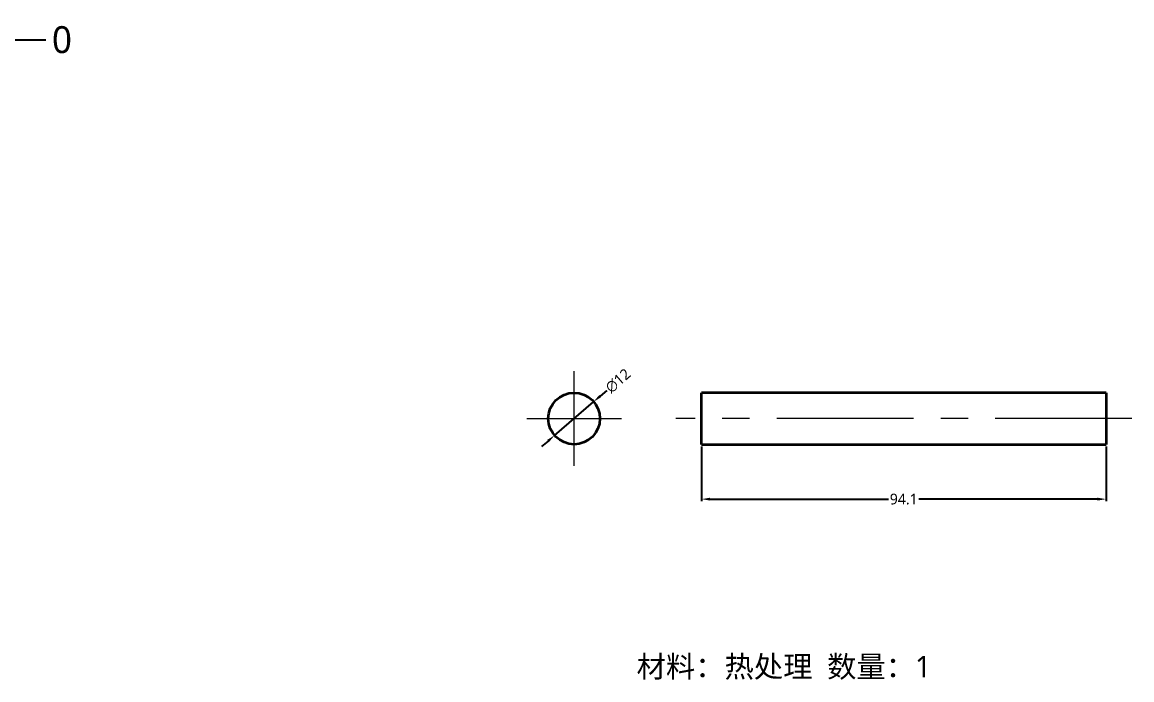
# Model space of a CAD drawing. Header units: millimetres. Extents: x -467 to 269, y 332 to 784.
# Drawn here: x 10.6 to 268.7, y 428 to 581 of the extents above; entities that cross this region are included whole.
import ezdxf

# ---------------------------------------------------------------- set-up
doc = ezdxf.new("R2010")
doc.units = ezdxf.units.MM
doc.linetypes.add('CENTER', pattern=[50.8, 31.75, -6.35, 6.35, -6.35])
doc.layers.add('1', color=7, linetype='Continuous', true_color=0xffffff)
doc.layers.add('11', color=7, linetype='Continuous', true_color=0xffffff)
doc.layers.add('dim', color=82, linetype='Continuous', lineweight=9)
doc.styles.add('Capful-A', font='')
doc.styles.get('Capful-A').set_extended_font_data('Microsoft YaHei')
doc.dimstyles.new('Capful-A-1.0', dxfattribs={"dimtxt": 2.5, "dimasz": 2.5, "dimexe": 1.5, "dimexo": 1, "dimgap": 1.5, "dimtad": 0, "dimdsep": 46, "dimtxsty": 'Capful-A', "dimcen": 0, "dimclrt": 2, "dimazin": 2, "dimtfac": 1, "dimtmove": 0, "dimatfit": 3, "dimfxl": 0, "dimtolj": 1, "dimtzin": 0, "dimarcsym": 0})
doc.dimstyles.new('Capful-A-2.5', dxfattribs={"dimscale": 2.5, "dimtxt": 2.5, "dimasz": 2.5, "dimexe": 1.5, "dimexo": 1, "dimgap": 1.5, "dimtad": 0, "dimdsep": 46, "dimtxsty": 'Capful-A', "dimcen": 0, "dimclrt": 7, "dimazin": 2, "dimtfac": 1, "dimtmove": 0, "dimatfit": 3, "dimfxl": 0, "dimtolj": 1, "dimtzin": 0, "dimarcsym": 0})

# ---------------------------------------------------------------- blocks, each defined once
blk = doc.blocks.new('*D32')
at = {"layer": 'Defpoints', "color": 0, "transparency": 16777216}
for p in [(-231.74, 576.87), (3.26, 576.87)]:
    blk.add_point(p, dxfattribs=at)
at = {"layer": 'dim', "color": 0, "lineweight": -2, "transparency": 16777216}
blk.add_line((4.51, 576.87), (16.55, 576.87), dxfattribs=at)
at = {"layer": 'dim', "color": 7, "transparency": 16777216, "insert": (19.87, 576.87), "char_height": 6.25, "attachment_point": 5, "style": 'Capful-A', "bg_fill": 3, "box_fill_scale": 1.1, "bg_fill_color": 256, "bg_fill_true_color": 13158600, "bg_fill_transparency": 0}
blk.add_mtext('\\A1;0', dxfattribs=at)
at = {"layer": 'Defpoints', "color": 0, "transparency": 16777216}
blk.add_point((16.55, 576.87), dxfattribs=at)
blk = doc.blocks.new('*D40')
at = {"layer": 'Defpoints', "color": 0, "transparency": 16777216}
for p in [(168.62, 482.79), (262.73, 482.79), (262.73, 470.05)]:
    blk.add_point(p, dxfattribs=at)
at = {"layer": 'dim', "color": 0, "lineweight": -2, "transparency": 16777216}
for p, q in [((168.62, 482.29), (168.62, 469.55)), ((262.73, 482.29), (262.73, 469.55)), ((170.62, 470.05), (212.3, 470.05)), ((260.73, 470.05), (219.05, 470.05))]:
    blk.add_line(p, q, dxfattribs=at)
at = {"layer": 'dim', "color": 0, "transparency": 16777216}
for points in [[(170.62, 470.39), (170.62, 469.72), (168.62, 470.05)], [(260.73, 470.39), (260.73, 469.72), (262.73, 470.05)]]:
    blk.add_solid(points, dxfattribs=at)
at = {"layer": 'dim', "color": 2, "transparency": 16777216, "insert": (215.67, 470.05), "char_height": 2.5, "attachment_point": 5, "style": 'Capful-A', "bg_fill": 3, "box_fill_scale": 1.1, "bg_fill_color": 256, "bg_fill_true_color": 13158600, "bg_fill_transparency": 0}
blk.add_mtext('\\A1;94.1', dxfattribs=at)
blk = doc.blocks.new('*D42')
at = {"layer": 'Defpoints', "color": 0, "transparency": 16777216}
for p in [(143.54, 492.71), (134.45, 484.88)]:
    blk.add_point(p, dxfattribs=at)
at = {"layer": 'dim', "color": 0, "lineweight": -2, "transparency": 16777216}
for p, q in [((146.58, 495.32), (145.06, 494.01)), ((134.45, 484.88), (143.54, 492.71)), ((132.93, 483.57), (131.42, 482.27))]:
    blk.add_line(p, q, dxfattribs=at)
at = {"layer": 'dim', "color": 0, "transparency": 16777216}
blk.add_solid([(132.72, 483.83), (133.15, 483.32), (134.45, 484.88)], dxfattribs=at)
at = {"layer": 'dim', "color": 2, "transparency": 16777216, "insert": (149.22, 497.59), "char_height": 2.5, "attachment_point": 5, "rotation": 40.7142, "style": 'Capful-A', "bg_fill": 3, "box_fill_scale": 1.1, "bg_fill_color": 256, "bg_fill_true_color": 13158600, "bg_fill_transparency": 0}
blk.add_mtext('\\A1;∅12', dxfattribs=at)
at = {"layer": 'dim', "color": 0, "transparency": 16777216}
blk.add_solid([(144.84, 494.26), (145.28, 493.76), (143.54, 492.71)], dxfattribs=at)

msp = doc.modelspace()

# ---------------------------------------------------------------- linework, layer by layer
at = {"layer": '1', "color": 1, "linetype": 'CENTER', "lineweight": 18}
for p, q in [((138.996, 477.793), (138.996, 499.793)), ((127.996, 488.793), (149.996, 488.793)), ((268.725, 488.793), (162.632, 488.793))]:
    msp.add_line(p, q, dxfattribs=at)
at = {"layer": '11', "color": 7, "linetype": 'Continuous', "lineweight": 35}
for p, q in [((168.632, 488.793), (168.632, 494.793)), ((262.725, 494.793), (168.632, 494.793)), ((262.725, 494.793), (262.725, 488.793)), ((168.622, 482.793), (168.622, 488.793)), ((262.725, 488.793), (262.725, 482.793)), ((168.622, 482.793), (262.725, 482.793))]:
    msp.add_line(p, q, dxfattribs=at)
msp.add_circle((138.996, 488.793), 6, dxfattribs=at)

# ---------------------------------------------------------------- texts
at = {"insert": (153.534, 433.608), "char_height": 5, "attachment_point": 1, "style": 'Capful-A'}
msp.add_mtext_dynamic_manual_height_columns('材料：热处理  数量：1', width=82.30149, gutter_width=12.5, heights=[0], dxfattribs=at)

# ---------------------------------------------------------------- dimensions: what is measured, and where the dimension line sits
at = {"layer": 'dim'}
dim = msp.add_ordinate_dim(feature_location=(3.262971648, 576.870444756), offset=(13.29196696, 0), dtype=0, origin=(-231.737028352, 576.870444756), dimstyle='Capful-A-2.5', override={"dimasz": 2, "dimexe": 0.49975, "dimexo": 0.49975, "dimgap": 0.49975}, dxfattribs=at)
dim.commit()
dim.dimension.update_dxf_attribs({"geometry": '*D32', "text_midpoint": (19.866127682, 576.870444756)})

# ---------------------------------------------------------------- next in the draw order: dimensions: what is measured, and where the dimension line sits
dim = msp.add_diameter_dim_2p(p1=(134.449, 484.879), p2=(143.544, 492.706), dimstyle='Capful-A-1.0', override={"dimasz": 2, "dimexe": 0.49975, "dimexo": 0.49975, "dimgap": 0.49975}, dxfattribs=at)
dim.commit()
dim.dimension.update_dxf_attribs({"geometry": '*D42', "text_midpoint": (149.215, 497.587)})
dim = msp.add_linear_dim(base=(262.725, 470.054), p1=(168.622, 482.793), p2=(262.725, 482.793), dimstyle='Capful-A-1.0', override={"dimasz": 2, "dimexe": 0.49975, "dimexo": 0.49975, "dimgap": 0.49975}, dxfattribs=at)
dim.commit()
dim.dimension.update_dxf_attribs({"geometry": '*D40', "text_midpoint": (215.674, 470.054)})

doc.saveas('drawing.dxf')
